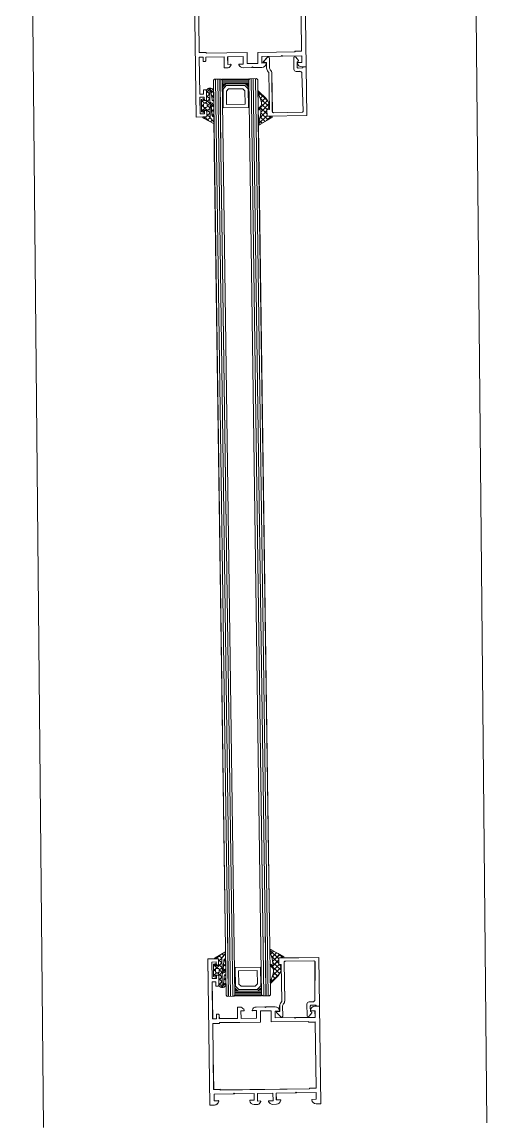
# Model space of a CAD drawing. Header units: millimetres. Extents: x 26282 to 30760, y 1404 to 4574.
# Drawn here: x 28163.6 to 28184.57, y 2814.92 to 2864.61 of the extents above; entities that cross this region are included whole.
import ezdxf

# ---------------------------------------------------------------- set-up
doc = ezdxf.new("R2010")
doc.units = ezdxf.units.MM
doc.header["$LTSCALE"] = 0.25
for name, color, linetype, lineweight in [('AB-DUV', 4, 'Continuous', 50), ('B_BOSLUK', 4, 'Continuous', 0), ('DOĞRAMA', 30, 'Continuous', 20)]:
    doc.layers.add(name, color=color, linetype=linetype, lineweight=lineweight)

# ---------------------------------------------------------------- blocks, each defined once
blk = doc.blocks.new('CHD03_1914', base_point=(-50, -44.000001))
at = {"color": 40, "linetype": 'Continuous'}
blk.add_lwpolyline([(-50, -44), (-50, -11), (-50, 22), (-45.2, 22), (-45.2, 19.6, -0.414214), (-45.7, 19.1), (-46.2, 19.1), (-46.2, 20.6), (-48.2, 20.6), (-48.2, 13.1), (-46.2, 13.1), (-46.2, 14.6), (-45.7, 14.6, -0.414214), (-45.2, 14.1), (-45.2, 10.2, -0.414214), (-45.7, 9.7), (-46.5, 9.7), (-46.5, 11.7), (-48.2, 11.7), (-48.2, -5), (-46.5, -5), (-46.5, -3), (-45.7, -3, -0.414214), (-45.2, -3.5), (-45.2, -5), (-37, -5), (-37, 0), (-35.297056, 0, -0.209119), (-33.911436, -1.333339, -0.517625), (-34.099998, -1.6), (-35.4, -1.6), (-35.4, -5), (-28.4, -5), (-28.4, -1.6), (-30.2, -1.6, -0.517638), (-30.388562, -1.333333, -0.317837), (-28.502944, 0), (-24.545899, 0), (-24.245899, -0.3), (-23.945899, 0), (-19.988855, 0, -0.381966), (-18.001239, -1.777778, -0.447214), (-18.2, -1.999999), (-20, -2), (-20, -5), (-11.3, -5), (-11, -5.3), (-10.7, -5), (-2, -5), (-2, -2), (-3.8, -2, -0.447214), (-3.998762, -1.777778, -0.381966), (-2.011146, 0), (0, 0), (0, -44), (-2.011146, -44, -0.381966), (-3.998762, -42.222222, -0.44721), (-3.800002, -42), (-2, -42), (-2, -39), (-10.7, -39), (-11, -38.7), (-11.3, -39), (-20, -39), (-20, -42), (-18.2, -42, -0.447214), (-18.001238, -42.222222, -0.381966), (-19.988855, -44.000001), (-21.602944, -44, -0.317837), (-23.488562, -42.666667, -0.517633), (-23.300003, -42.4), (-21.5, -42.4), (-21.5, -39), (-28.5, -39), (-28.5, -42.4), (-27.2, -42.4, -0.517638), (-27.011438, -42.666667, -0.209118), (-28.397054, -44), (-30.011146, -44, -0.381966), (-31.998762, -42.222222, -0.44721), (-31.800002, -42), (-30, -42), (-30, -39), (-38.7, -39), (-39, -38.7), (-39.3, -39), (-48, -39), (-48, -42), (-46.2, -42, -0.447214), (-46.001238, -42.222222, -0.381966), (-47.988855, -44.000001), (-50, -44)], format="xyb", close=True, dxfattribs=at)
blk.add_lwpolyline([(-48.2, -22), (-48.2, -36.9), (-45.2, -36.9), (-45.2, -37.2), (-5, -37.2), (-5, -36.9), (-2, -36.9), (-2, -7.1), (-5, -7.1), (-5, -6.8), (-21.8, -6.8), (-21.8, -1.8), (-26.6, -1.8), (-26.6, -6.8), (-45.2, -6.8), (-45.2, -7.1), (-48.2, -7.1), (-48.2, -22)], close=True, dxfattribs=at)
blk = doc.blocks.new('CHD10-3109', base_point=(3425.844121, -8973.198899))
at = {"color": 40, "linetype": 'Continuous'}
blk.add_lwpolyline([(3445.244066, -8946.498899), (3445.244066, -8968.498899), (3443.744066, -8968.498899), (3443.744066, -8967.998899), (3441.644066, -8967.998899, 0.414214), (3441.144066, -8968.498899), (3441.144066, -8970.798899), (3441.745351, -8971.152041, -0.449767), (3441.803176, -8971.445675), (3440.54184, -8972.901844, -0.717959), (3439.644066, -8972.598899), (3439.644066, -8967.498899, -0.414214), (3440.644066, -8966.498899), (3442.261368, -8966.498899, 0.409111), (3443.261216, -8965.516352), (3443.558105, -8948.507625, 0.419335), (3443.058181, -8947.998899), (3430.144066, -8947.998899, 0.414214), (3429.644066, -8948.498899), (3429.644066, -8965.784686, -0.198912), (3428.970411, -8967.411031), (3428.936959, -8967.444484, 0.198988), (3428.644066, -8968.151881), (3428.644066, -8972.698899, -0.679784), (3427.779408, -8973.040988), (3425.898258, -8971.035735, -0.657054), (3426.044321, -8970.698899), (3427.144066, -8970.698899, 0.414214), (3427.344066, -8970.498899), (3427.344066, -8968.15159, -0.198912), (3428.01772, -8966.525245), (3428.051172, -8966.491793, 0.198988), (3428.344066, -8965.784395), (3428.344066, -8949.398899), (3427.244066, -8949.398899), (3427.244066, -8946.498899), (3445.244066, -8946.498899)], format="xyb", close=True, dxfattribs=at)
blk = doc.blocks.new('CHD40D05', base_point=(114.501887, 226.793406))
at = {"color": 1, "linetype": 'Continuous'}
for p, q in [((110.576538, 230.373317), (114.501887, 226.447968)), ((110.947225, 228.701598), (112.225122, 229.979495)), ((111.42147, 227.054523), (113.569713, 229.202766)), ((111.222926, 227.605608), (114.501887, 224.326648)), ((111.337512, 222.727924), (114.501887, 225.892299)), ((111.719917, 225.231649), (114.914305, 228.426037)), ((111.746215, 224.960999), (115.421988, 221.285227)), ((114.276969, 228.794206), (116.277769, 226.793406)), ((115.402994, 226.793406), (116.258896, 227.649308)), ((110.543601, 215.570052), (114.802922, 219.829373)), ((110.658103, 223.927791), (114.785186, 219.800708)), ((111.576436, 218.724207), (115.458685, 222.606456)), ((112.033797, 220.430776), (113.93097, 218.533604)), ((112.11513, 221.384222), (114.579619, 223.84871)), ((110.621646, 215.478967), (110.728665, 215.371947)), ((111.039725, 217.182208), (111.817093, 216.40484)), ((111.587437, 218.755816), (112.874031, 217.469222))]:
    blk.add_line(p, q, dxfattribs=at)
blk.add_lwpolyline([(115.039598, 223.337622, -0.273526), (115.44157, 221.341406), (115.058529, 220.2425), (114.117325, 218.721271), (111.149397, 215.732442), (110.71983, 215.364377), (110.535797, 215.57916), (110.551173, 215.778569), (111.889994, 219.625078), (112.098461, 220.793074, 0.181169), (111.844562, 222.173477), (111.6876, 222.435079), (111.076538, 222.946226), (110.776538, 223.346226), (110.576538, 223.846226), (110.776538, 224.046226), (111.076538, 223.846226), (111.376538, 223.546226), (111.7876, 223.335079), (111.9876, 223.435079), (111.7876, 224.535079), (111.5876, 226.593406), (111.076538, 228.011929), (110.776538, 229.611929), (110.576538, 230.111929), (110.576538, 230.411929), (110.776538, 230.611929), (111.076538, 230.611929), (111.476538, 230.411929), (116.701887, 227.393406), (116.701887, 226.793406), (114.501887, 226.793406), (114.501887, 223.935079), (115.039598, 223.337622)], format="xyb", close=True, dxfattribs=at)
blk = doc.blocks.new('*U52')
at = {"color": 4, "linetype": 'Continuous'}
for p, q in [((1062.494385, 75), (1062.494385, 74.99)), ((1062.894385, 75), (1062.894385, 74.6)), ((1063.294385, 75), (1063.294385, 74.2)), ((1063.694385, 75), (1063.694385, 73.8)), ((1064.094385, 75), (1064.094385, 63)), ((1064.494385, 75), (1064.494385, 63)), ((1064.894385, 75), (1064.894385, 63)), ((1065.294385, 75), (1065.294385, 63)), ((1065.694385, 75), (1065.694385, 63)), ((1066.094385, 75), (1066.094385, 63)), ((1062.494385, 63.01), (1062.494385, 63)), ((1062.894385, 63.4), (1062.894385, 63)), ((1063.294385, 63.8), (1063.294385, 63)), ((1063.694385, 64.2), (1063.694385, 63))]:
    blk.add_line(p, q, dxfattribs=at)
blk = doc.blocks.new('CHD40D02')
at = {"color": 1, "linetype": 'Continuous'}
for p, q in [((-1.122662, 0.665503), (-0.457159, 0)), ((-1.012226, 0), (0.801576, 1.813802)), ((0, -1.109094), (1.4, 0.290906)), ((0.205857, 1.458304), (1.4, 0.264161)), ((1.534377, 2.251105), (2.247288, 1.538194)), ((-2.117144, -5.347558), (1.4, -1.830414)), ((-2.117144, -3.226238), (-1.117144, -2.226238)), ((-2.117144, -2.582656), (-0.421916, -4.277884)), ((0, -0.457159), (1.4, -1.857159)), ((0, -2.578479), (1.4, -3.978479)), ((0.262508, -5.089227), (1.4, -3.951735)), ((2.000247, -3.351488), (2.91136, -2.440375)), ((2.050967, -2.508126), (2.906913, -3.364072)), ((2.135987, -1.094428), (2.921622, -0.308793)), ((2.222769, -0.558608), (2.917076, -1.252915)), ((-2.117144, -4.703976), (-1.237492, -5.583628)), ((-2.117144, -7.468879), (-0.899257, -6.250992)), ((-2.117144, -6.825296), (-1.117144, -7.825296)), ((-0.543237, -6.277883), (1.4, -8.22112)), ((0, -7.473055), (2.106571, -5.366485)), ((0, -9.594375), (1.4, -8.194375)), ((0, -8.942441), (1.4, -10.34244)), ((0.262508, -4.962308), (1.066416, -5.766216)), ((1.066416, -5.766216), (1.7501, -6.4499)), ((1.930627, -4.509107), (2.59883, -5.177309)), ((2.065011, -9.650685), (2.925923, -8.789773)), ((2.106571, -5.366485), (2.901098, -4.571957)), ((2.137826, -8.958946), (2.903131, -9.724251)), ((2.53001, -7.22981), (2.953639, -7.653438)), ((2.59883, -5.177309), (2.73038, -5.30886)), ((0.000001, -11.063761), (1.86654, -12.930301)), ((0.005596, -11.710099), (1.4, -10.315696)), ((0.929001, -12.908016), (2.87289, -10.964126)), ((1.935795, -10.878236), (2.844412, -11.786853))]:
    blk.add_line(p, q, dxfattribs=at)
at = {"color": 7, "linetype": 'Continuous'}
blk.add_line((2.921685, -0.29561), (2.817805, -0.199647), dxfattribs=at)
at = {"color": 1, "linetype": 'Continuous'}
for points in [[(2.921685, -0.29561), (2.9, -4.8), (2.8, -5.1), (2.7, -5.4), (2.6, -5.7), (2.4, -6), (2.3, -6.2), (2, -6.3), (1.8, -6.4), (1.6, -6.6), (1.5, -6.7), (1.4, -6.9), (1.4, -11.5), (1.4, -11.7), (1.6, -11.8), (1.65982, -11.8), (1.85982, -11.6), (2.25982, -7.8), (2.35982, -7.4), (2.55982, -7.2), (2.85982, -7.2), (2.95982, -7.4), (2.85982, -11.5, -1.047986), (0.000001, -11.499982), (0, -7.412301), (-1.117144, -7.412301), (-1.117144, -8.412301), (-2.117144, -7.977518), (-2.117144, -2.406848), (-1.117144, -2.015544), (-1.117144, -3.015544), (0, -3.015544), (0, 0), (-1.5, 0), (-1.6, 0.1), (-1.6, 0.3), (-1.4, 0.5), (2.700478, 2.946982), (2.800478, 2.946982), (2.900478, 2.746982), (2.900478, 2.446982), (2.700478, 2.146982), (1.4, 0.4), (1.4, -5.2), (1.5, -5.3), (1.7, -5.2), (1.907825, -4.888262), (2.146067, -0.926812), (2.230152, -0.523166), (2.318197, -0.219443), (2.614003, -0.107644), (2.817805, -0.199647), (2.921685, -0.29561)], [(0.116062, -6.131436, 0.198912), (0.262508, -5.777883), (0.262508, -4.777884, 0.414213), (-0.237492, -4.277884), (-0.737492, -4.277884, 0.414213), (-1.237492, -4.777883), (-1.237492, -5.777884, 0.414213), (-0.737492, -6.277883), (-0.237491, -6.277883, 0.198912), (0.116062, -6.131436)]]:
    blk.add_lwpolyline(points, format="xyb", close=True, dxfattribs=at)
blk = doc.blocks.new('CHD03_1918', base_point=(38, -44))
at = {"color": 40, "linetype": 'Continuous'}
blk.add_lwpolyline([(38, -44), (38, -22), (38, 0), (38, 44), (42.8, 44), (42.8, 41.6, -0.414214), (42.3, 41.1), (41.8, 41.1), (41.8, 42.6), (39.8, 42.6), (39.8, 35.1), (41.8, 35.1), (41.8, 36.6), (42.3, 36.6, -0.414214), (42.8, 36.1), (42.8, 32.2, -0.414214), (42.3, 31.7), (41.5, 31.7), (41.5, 33.7), (39.8, 33.7), (39.8, 17), (41.5, 17), (41.5, 19), (42.3, 19, -0.414214), (42.8, 18.5), (42.8, 17), (51, 17), (51, 22), (52.702944, 22, -0.209119), (54.088563, 20.666666, -0.517633), (53.900003, 20.399999), (52.6, 20.4), (52.6, 17), (59.6, 17), (59.6, 20.4), (57.8, 20.4, -0.517638), (57.611438, 20.666667, -0.317837), (59.497057, 22.000001), (63.454101, 22), (63.754101, 21.7), (64.054101, 22), (68.011146, 22, -0.381966), (69.998762, 20.222222, -0.44721), (69.800002, 20), (68, 20), (68, 17), (76.7, 17), (77, 16.7), (77.3, 17), (86, 17), (86, 20), (84.2, 20, -0.447214), (84.001238, 20.222222, -0.381966), (85.988855, 22.000001), (88, 22), (88, 0), (88, -22), (85.988855, -22, -0.381966), (84.001239, -20.222222, -0.44721), (84.199998, -20.000001), (86, -20), (86, -17), (77.3, -17), (77, -16.7), (76.7, -17), (68, -17), (68, -20), (69.8, -20, -0.447214), (69.998762, -20.222222, -0.381966), (68.011146, -22), (64.054101, -22), (63.754101, -21.7), (63.454101, -22), (59.497057, -22, -0.317837), (57.611439, -20.666667, -0.517633), (57.799997, -20.400001), (59.6, -20.4), (59.6, -17), (52.6, -17), (52.6, -20.4), (53.9, -20.4, -0.517638), (54.088562, -20.666667, -0.209118), (52.702947, -21.999999), (51, -22), (51, -17), (42.8, -17), (42.8, -18.5, -0.414214), (42.3, -19), (41.5, -19), (41.5, -17), (39.8, -17), (39.8, -33.7), (41.5, -33.7), (41.5, -31.7), (42.3, -31.7, -0.414214), (42.8, -32.2), (42.8, -36.1, -0.414214), (42.3, -36.6), (41.8, -36.6), (41.8, -35.1), (39.8, -35.1), (39.8, -42.6), (41.8, -42.6), (41.8, -41.1), (42.3, -41.1, -0.414214), (42.8, -41.6), (42.8, -44), (38, -44)], format="xyb", close=True, dxfattribs=at)
blk.add_lwpolyline([(39.8, -7.45), (39.8, -14.9), (43, -14.9), (43, -15.2), (61.4, -15.2), (61.4, -20.2), (66.2, -20.2), (66.2, -15.2), (83, -15.2), (83, -14.9), (86, -14.9), (86, 0), (86, 14.9), (83, 14.9), (83, 15.2), (66.2, 15.2), (66.2, 20.2), (61.4, 20.2), (61.4, 15.2), (43, 15.2), (43, 14.9), (39.8, 14.9), (39.8, 0), (39.8, -7.45)], close=True, dxfattribs=at)
blk = doc.blocks.new('*U53')
at = {"color": 4, "linetype": 'Continuous'}
for p, q in [((652.244385, 75), (652.244385, 63)), ((652.644385, 75), (652.644385, 63)), ((653.044385, 75), (653.044385, 63)), ((653.444385, 75), (653.444385, 63)), ((653.844385, 75), (653.844385, 63)), ((654.244385, 75), (654.244385, 63)), ((654.644385, 75), (654.644385, 73.65)), ((655.044385, 75), (655.044385, 74.05)), ((655.444385, 75), (655.444385, 74.45)), ((655.844385, 75), (655.844385, 74.85)), ((654.644385, 64.35), (654.644385, 63)), ((655.044385, 63.95), (655.044385, 63)), ((655.444385, 63.55), (655.444385, 63)), ((655.844385, 63.15), (655.844385, 63))]:
    blk.add_line(p, q, dxfattribs=at)
blk = doc.blocks.new('A$C24106D73')
at = {"layer": 'DOĞRAMA', "color": 4, "linetype": 'Continuous'}
for p, q in [((530.83, 79.93), (530.33, 79.43)), ((530.83, 79.93), (562.33, 79.93)), ((912.33, 79.93), (562.33, 79.93)), ((943.83, 79.93), (912.33, 79.93)), ((943.83, 79.93), (944.33, 79.43)), ((530.33, 79.43), (530.33, 76.43)), ((530.33, 78.93), (562.33, 78.93)), ((530.33, 77.93), (562.33, 77.93)), ((530.33, 76.93), (562.33, 76.93)), ((530.33, 76.43), (530.83, 75.93)), ((530.83, 75.93), (562.33, 75.93)), ((534.83, 75.63), (533.33, 74.13)), ((543.33, 75.63), (534.83, 75.63)), ((543.33, 64.23), (543.33, 75.63)), ((912.33, 78.93), (562.33, 78.93)), ((912.33, 77.93), (562.33, 77.93)), ((912.33, 76.93), (562.33, 76.93)), ((912.33, 75.93), (562.33, 75.93)), ((944.33, 78.93), (912.33, 78.93)), ((944.33, 77.93), (912.33, 77.93)), ((944.33, 76.93), (912.33, 76.93)), ((943.83, 75.93), (912.33, 75.93)), ((931.33, 64.23), (931.33, 75.63)), ((931.33, 75.63), (939.83, 75.63)), ((939.83, 75.63), (941.33, 74.13)), ((944.33, 76.43), (943.83, 75.93)), ((944.33, 79.43), (944.33, 76.43)), ((533.33, 74.13), (533.33, 65.73)), ((535.83, 74.13), (534.83, 73.13)), ((534.83, 73.13), (534.83, 66.73)), ((541.83, 74.13), (535.83, 74.13)), ((541.83, 65.73), (541.83, 74.13)), ((932.83, 65.73), (932.83, 74.13)), ((932.83, 74.13), (938.83, 74.13)), ((938.83, 74.13), (939.83, 73.13)), ((939.83, 73.13), (939.83, 66.73)), ((941.33, 74.13), (941.33, 65.73)), ((533.33, 65.73), (534.83, 64.23)), ((534.83, 66.73), (535.83, 65.73)), ((535.83, 65.73), (541.83, 65.73)), ((938.83, 65.73), (932.83, 65.73)), ((939.83, 66.73), (938.83, 65.73)), ((941.33, 65.73), (939.83, 64.23)), ((530.83, 63.93), (530.33, 63.43)), ((530.33, 63.43), (530.33, 60.43)), ((530.33, 62.93), (562.33, 62.93)), ((530.33, 61.93), (562.33, 61.93)), ((530.33, 60.93), (562.33, 60.93)), ((530.33, 60.43), (530.83, 59.93)), ((530.83, 63.93), (562.33, 63.93)), ((530.83, 59.93), (562.33, 59.93)), ((534.83, 64.23), (543.33, 64.23)), ((912.33, 63.93), (562.33, 63.93)), ((912.33, 62.93), (562.33, 62.93)), ((912.33, 61.93), (562.33, 61.93)), ((912.33, 60.93), (562.33, 60.93)), ((912.33, 59.93), (562.33, 59.93)), ((943.83, 63.93), (912.33, 63.93)), ((944.33, 62.93), (912.33, 62.93)), ((944.33, 61.93), (912.33, 61.93)), ((944.33, 60.93), (912.33, 60.93)), ((943.83, 59.93), (912.33, 59.93)), ((939.83, 64.23), (931.33, 64.23)), ((943.83, 63.93), (944.33, 63.43)), ((944.33, 60.43), (943.83, 59.93)), ((944.33, 63.43), (944.33, 60.43))]:
    blk.add_line(p, q, dxfattribs=at)
for points in [[(530.33, 75.93), (534.08, 75.93), (532.58, 74.43), (532.58, 65.43), (534.08, 63.93), (530.33, 63.93), (530.33, 75.93)], [(944.33, 75.93), (940.58, 75.93), (942.08, 74.43), (942.08, 65.43), (940.58, 63.93), (944.33, 63.93), (944.33, 75.93)]]:
    blk.add_lwpolyline(points, close=True, dxfattribs=at)
at = {"layer": 'DOĞRAMA', "color": 7, "rotation": 270}
for name, p, xscale in [('CHD03_1918', (459.33, 51.93), -1), ('CHD10-3109', (520.63, 82.53), -1), ('CHD40D05', (547.33, 83.93), -1.019017999999997), ('CHD40D02', (547.33, 56.73), -1.103266999999997)]:
    blk.add_blockref(name, p, dxfattribs=dict(at, xscale=xscale))
at = {"layer": 'DOĞRAMA', "color": 7, "yscale": -1, "rotation": 270}
for name, p, xscale in [('CHD03_1914', (993.33, 51.93), -1), ('CHD10-3109', (954.03, 82.53), -1), ('CHD40D05', (927.33, 83.93), -1.019017999999997), ('CHD40D02', (927.33, 56.73), -1.103266999999997)]:
    blk.add_blockref(name, p, dxfattribs=dict(at, xscale=xscale))
at = {"layer": 'DOĞRAMA', "color": 4}
for name in ['*U53', '*U52']:
    blk.add_blockref(name, (-121.91, 0.93), dxfattribs=at)
blk = doc.blocks.new('A$C187D15ED')
at = {"layer": 'B_BOSLUK', "lineweight": 0}
for points in [[(8593.173, 2709.68), (8594.147, 2609.684)], [(8614.146, 2609.903), (8613.172, 2709.874)]]:
    blk.add_lwpolyline(points, dxfattribs=at)
at = {"layer": 'DOĞRAMA', "color": 155, "xscale": 0.0999999999999993, "yscale": 0.0999999999999993, "zscale": 0.0999999999999993, "rotation": 270.7970392650153}
blk.add_blockref('A$C24106D73', (8595.073, 2709.944), dxfattribs=at)
blk.add_blockref('A$C24106D73', (8595.073, 2709.944), dxfattribs=at)

msp = doc.modelspace()

# ---------------------------------------------------------------- block references
at = {"layer": 'AB-DUV', "ltscale": 100}
msp.add_blockref('A$C187D15ED', (19570.424, 205.028, 5.126), dxfattribs=at)

# ---------------------------------------------------------------- next in the draw order: linework, layer by layer
at = {"layer": 'DOĞRAMA', "color": 4, "linetype": 'Continuous'}
for p, q in [((28173.826, 2862.049, 5.126), (28172.626, 2862.032, 5.126)), ((28173.876, 2862.05, 5.126), (28173.827, 2861.999, 5.126)), ((28174.176, 2862.054, 5.126), (28173.876, 2862.05, 5.126)), ((28173.926, 2862.05, 5.126), (28173.971, 2858.851, 5.126)), ((28174.026, 2862.052, 5.126), (28174.071, 2858.852, 5.126)), ((28174.126, 2862.053, 5.126), (28174.171, 2858.853, 5.126)), ((28174.227, 2862.004, 5.126), (28174.176, 2862.054, 5.126)), ((28172.276, 2862.027, 5.126), (28172.227, 2861.977, 5.126)), ((28172.227, 2861.977, 5.126), (28172.271, 2858.827, 5.126)), ((28172.576, 2862.031, 5.126), (28172.276, 2862.027, 5.126)), ((28172.326, 2862.028, 5.126), (28172.371, 2858.828, 5.126)), ((28172.426, 2862.029, 5.126), (28172.471, 2858.83, 5.126)), ((28172.526, 2862.031, 5.126), (28172.571, 2858.831, 5.126)), ((28172.627, 2861.982, 5.126), (28172.576, 2862.031, 5.126)), ((28173.827, 2862.009, 5.126), (28172.627, 2861.992, 5.126)), ((28172.627, 2861.982, 5.126), (28172.671, 2858.832, 5.126)), ((28173.827, 2861.969, 5.126), (28172.627, 2861.952, 5.126)), ((28173.828, 2861.929, 5.126), (28172.628, 2861.912, 5.126)), ((28173.828, 2861.889, 5.126), (28172.628, 2861.872, 5.126)), ((28173.829, 2861.849, 5.126), (28172.629, 2861.832, 5.126)), ((28172.765, 2861.794, 5.126), (28172.63, 2861.792, 5.126)), ((28172.725, 2861.754, 5.126), (28172.63, 2861.752, 5.126)), ((28172.686, 2861.713, 5.126), (28172.631, 2861.712, 5.126)), ((28172.646, 2861.672, 5.126), (28172.631, 2861.672, 5.126)), ((28172.81, 2861.735, 5.126), (28172.662, 2861.583, 5.126)), ((28172.662, 2861.583, 5.126), (28172.674, 2860.733, 5.126)), ((28173.65, 2861.746, 5.126), (28172.81, 2861.735, 5.126)), ((28172.912, 2861.586, 5.126), (28172.814, 2861.485, 5.126)), ((28173.552, 2861.595, 5.126), (28172.912, 2861.586, 5.126)), ((28173.654, 2861.496, 5.126), (28173.552, 2861.595, 5.126)), ((28173.802, 2861.599, 5.126), (28173.65, 2861.746, 5.126)), ((28173.829, 2861.809, 5.126), (28173.694, 2861.807, 5.126)), ((28173.83, 2861.769, 5.126), (28173.735, 2861.768, 5.126)), ((28173.831, 2861.729, 5.126), (28173.776, 2861.728, 5.126)), ((28173.814, 2860.749, 5.126), (28173.802, 2861.599, 5.126)), ((28173.831, 2861.689, 5.126), (28173.816, 2861.689, 5.126)), ((28173.827, 2861.999, 5.126), (28173.871, 2858.849, 5.126)), ((28174.227, 2862.004, 5.126), (28174.271, 2858.855, 5.126)), ((28172.814, 2861.485, 5.126), (28172.822, 2860.885, 5.126)), ((28173.662, 2860.896, 5.126), (28173.654, 2861.496, 5.126)), ((28172.674, 2860.733, 5.126), (28173.814, 2860.749, 5.126)), ((28172.822, 2860.885, 5.126), (28173.662, 2860.896, 5.126)), ((28172.758, 2823.83, 5.126), (28172.271, 2858.827, 5.126)), ((28172.858, 2823.832, 5.126), (28172.371, 2858.828, 5.126)), ((28172.958, 2823.833, 5.126), (28172.471, 2858.83, 5.126)), ((28173.058, 2823.834, 5.126), (28172.571, 2858.831, 5.126)), ((28173.158, 2823.836, 5.126), (28172.671, 2858.832, 5.126)), ((28174.357, 2823.853, 5.126), (28173.871, 2858.849, 5.126)), ((28174.457, 2823.854, 5.126), (28173.971, 2858.851, 5.126)), ((28174.557, 2823.855, 5.126), (28174.071, 2858.852, 5.126)), ((28174.657, 2823.857, 5.126), (28174.171, 2858.853, 5.126)), ((28174.757, 2823.858, 5.126), (28174.271, 2858.855, 5.126)), ((28172.801, 2820.681, 5.126), (28172.758, 2823.83, 5.126)), ((28172.902, 2820.632, 5.126), (28172.858, 2823.832, 5.126)), ((28173.002, 2820.633, 5.126), (28172.958, 2823.833, 5.126)), ((28173.102, 2820.635, 5.126), (28173.058, 2823.834, 5.126)), ((28173.201, 2820.686, 5.126), (28173.158, 2823.836, 5.126)), ((28174.401, 2820.703, 5.126), (28174.357, 2823.853, 5.126)), ((28174.502, 2820.654, 5.126), (28174.457, 2823.854, 5.126)), ((28174.602, 2820.656, 5.126), (28174.557, 2823.855, 5.126)), ((28174.702, 2820.657, 5.126), (28174.657, 2823.857, 5.126)), ((28174.801, 2820.708, 5.126), (28174.757, 2823.858, 5.126)), ((28173.214, 2821.936, 5.126), (28174.354, 2821.952, 5.126)), ((28173.226, 2821.087, 5.126), (28173.214, 2821.936, 5.126)), ((28173.366, 2821.789, 5.126), (28174.206, 2821.8, 5.126)), ((28174.206, 2821.8, 5.126), (28174.214, 2821.2, 5.126)), ((28174.354, 2821.952, 5.126), (28174.366, 2821.102, 5.126)), ((28173.374, 2821.189, 5.126), (28173.366, 2821.789, 5.126)), ((28173.198, 2821.011, 5.126), (28173.197, 2821.011, 5.126)), ((28173.237, 2820.972, 5.126), (28173.197, 2820.971, 5.126)), ((28173.278, 2820.932, 5.126), (28173.198, 2820.931, 5.126)), ((28173.319, 2820.893, 5.126), (28173.199, 2820.891, 5.126)), ((28174.399, 2820.868, 5.126), (28173.199, 2820.851, 5.126)), ((28174.4, 2820.828, 5.126), (28173.2, 2820.811, 5.126)), ((28173.378, 2820.939, 5.126), (28173.226, 2821.087, 5.126)), ((28173.476, 2821.09, 5.126), (28173.374, 2821.189, 5.126)), ((28174.218, 2820.95, 5.126), (28173.378, 2820.939, 5.126)), ((28174.116, 2821.099, 5.126), (28173.476, 2821.09, 5.126)), ((28174.214, 2821.2, 5.126), (28174.116, 2821.099, 5.126)), ((28174.366, 2821.102, 5.126), (28174.218, 2820.95, 5.126)), ((28174.398, 2820.908, 5.126), (28174.278, 2820.906, 5.126)), ((28174.398, 2820.948, 5.126), (28174.318, 2820.947, 5.126)), ((28174.397, 2820.988, 5.126), (28174.357, 2820.987, 5.126)), ((28174.397, 2821.028, 5.126), (28174.396, 2821.028, 5.126)), ((28172.852, 2820.631, 5.126), (28172.801, 2820.681, 5.126)), ((28173.152, 2820.635, 5.126), (28172.852, 2820.631, 5.126)), ((28173.201, 2820.686, 5.126), (28173.152, 2820.635, 5.126)), ((28174.4, 2820.788, 5.126), (28173.2, 2820.771, 5.126)), ((28174.401, 2820.748, 5.126), (28173.201, 2820.731, 5.126)), ((28174.401, 2820.708, 5.126), (28173.201, 2820.691, 5.126)), ((28174.402, 2820.668, 5.126), (28173.202, 2820.651, 5.126)), ((28174.452, 2820.654, 5.126), (28174.401, 2820.703, 5.126)), ((28174.752, 2820.658, 5.126), (28174.452, 2820.654, 5.126)), ((28174.801, 2820.708, 5.126), (28174.752, 2820.658, 5.126))]:
    msp.add_line(p, q, dxfattribs=at)
at = {"layer": 'DOĞRAMA', "color": 1, "linetype": 'Continuous'}
for p, q in [((28171.915, 2861.429, 5.126), (28172.118, 2861.618, 5.126)), ((28172.014, 2861.614, 5.126), (28172.232, 2861.423, 5.126)), ((28171.795, 2861.162, 5.126), (28171.685, 2861.117, 5.126)), ((28171.685, 2861.117, 5.126), (28171.693, 2860.56, 5.126)), ((28171.686, 2861.066, 5.126), (28171.822, 2860.946, 5.126)), ((28171.687, 2861.002, 5.126), (28171.796, 2861.103, 5.126)), ((28171.796, 2861.062, 5.126), (28171.795, 2861.162, 5.126)), ((28171.92, 2861.063, 5.126), (28171.796, 2861.062, 5.126)), ((28171.861, 2860.949, 5.126), (28172.073, 2861.147, 5.126)), ((28171.914, 2861.493, 5.126), (28172.07, 2861.356, 5.126)), ((28171.914, 2861.472, 5.126), (28171.92, 2861.063, 5.126)), ((28171.917, 2861.216, 5.126), (28172.07, 2861.359, 5.126)), ((28171.917, 2861.282, 5.126), (28172.073, 2861.144, 5.126)), ((28171.92, 2861.07, 5.126), (28172.155, 2860.862, 5.126)), ((28172.068, 2861.494, 5.126), (28172.09, 2861.505, 5.126)), ((28172.068, 2861.474, 5.126), (28172.068, 2861.494, 5.126)), ((28172.075, 2861.014, 5.126), (28172.068, 2861.474, 5.126)), ((28172.09, 2861.505, 5.126), (28172.097, 2861.505, 5.126)), ((28172.097, 2861.505, 5.126), (28172.119, 2861.485, 5.126)), ((28172.119, 2861.485, 5.126), (28172.168, 2861.106, 5.126)), ((28172.128, 2861.413, 5.126), (28172.227, 2861.505, 5.126)), ((28172.144, 2861.29, 5.126), (28172.24, 2861.206, 5.126)), ((28172.153, 2861.221, 5.126), (28172.237, 2861.299, 5.126)), ((28172.168, 2861.106, 5.126), (28172.18, 2861.066, 5.126)), ((28172.18, 2861.066, 5.126), (28172.202, 2861.046, 5.126)), ((28172.199, 2861.049, 5.126), (28172.245, 2861.092, 5.126)), ((28172.246, 2861.067, 5.126), (28172.229, 2861.477, 5.126)), ((28172.235, 2861.047, 5.126), (28172.246, 2861.067, 5.126)), ((28174.248, 2861.498, 5.126), (28174.23, 2861.476, 5.126)), ((28174.23, 2861.476, 5.126), (28174.232, 2861.456, 5.126)), ((28174.231, 2861.477, 5.126), (28174.671, 2861.057, 5.126)), ((28174.232, 2861.456, 5.126), (28174.374, 2861.073, 5.126)), ((28174.239, 2861.486, 5.126), (28174.249, 2861.497, 5.126)), ((28174.293, 2861.461, 5.126), (28174.248, 2861.498, 5.126)), ((28174.254, 2860.641, 5.126), (28174.669, 2861.06, 5.126)), ((28174.284, 2861.316, 5.126), (28174.362, 2861.395, 5.126)), ((28174.599, 2861.167, 5.126), (28174.293, 2861.461, 5.126)), ((28174.34, 2861.163, 5.126), (28174.741, 2860.78, 5.126)), ((28174.341, 2861.16, 5.126), (28174.471, 2861.29, 5.126)), ((28174.374, 2861.073, 5.126), (28174.396, 2860.957, 5.126)), ((28174.389, 2860.993, 5.126), (28174.58, 2861.185, 5.126)), ((28174.697, 2861.016, 5.126), (28174.599, 2861.167, 5.126)), ((28171.689, 2860.854, 5.126), (28172.082, 2860.508, 5.126)), ((28171.69, 2860.789, 5.126), (28171.786, 2860.879, 5.126)), ((28171.692, 2860.642, 5.126), (28171.804, 2860.543, 5.126)), ((28171.693, 2860.577, 5.126), (28171.877, 2860.749, 5.126)), ((28171.693, 2860.56, 5.126), (28171.804, 2860.522, 5.126)), ((28171.787, 2860.798, 5.126), (28171.785, 2860.898, 5.126)), ((28171.802, 2860.622, 5.126), (28171.926, 2860.624, 5.126)), ((28171.804, 2860.522, 5.126), (28171.802, 2860.622, 5.126)), ((28171.84, 2860.949, 5.126), (28171.895, 2860.95, 5.126)), ((28171.898, 2860.75, 5.126), (28171.843, 2860.749, 5.126)), ((28171.926, 2860.58, 5.126), (28172.079, 2860.722, 5.126)), ((28171.926, 2860.624, 5.126), (28171.93, 2860.322, 5.126)), ((28171.951, 2860.9, 5.126), (28171.952, 2860.8, 5.126)), ((28171.952, 2860.819, 5.126), (28172.04, 2860.901, 5.126)), ((28171.952, 2860.832, 5.126), (28172.079, 2860.72, 5.126)), ((28172.04, 2860.901, 5.126), (28172.114, 2860.97, 5.126)), ((28172.086, 2860.995, 5.126), (28172.075, 2861.014, 5.126)), ((28172.077, 2860.844, 5.126), (28172.088, 2860.855, 5.126)), ((28172.085, 2860.284, 5.126), (28172.077, 2860.844, 5.126)), ((28172.097, 2860.985, 5.126), (28172.086, 2860.995, 5.126)), ((28172.088, 2860.855, 5.126), (28172.11, 2860.845, 5.126)), ((28172.12, 2860.965, 5.126), (28172.097, 2860.985, 5.126)), ((28172.11, 2860.845, 5.126), (28172.134, 2860.814, 5.126)), ((28172.142, 2860.955, 5.126), (28172.12, 2860.965, 5.126)), ((28172.134, 2860.814, 5.126), (28172.165, 2860.418, 5.126)), ((28172.137, 2860.776, 5.126), (28172.209, 2860.844, 5.126)), ((28172.175, 2860.946, 5.126), (28172.142, 2860.955, 5.126)), ((28172.146, 2860.661, 5.126), (28172.248, 2860.571, 5.126)), ((28172.153, 2860.576, 5.126), (28172.246, 2860.663, 5.126)), ((28172.155, 2860.862, 5.126), (28172.244, 2860.784, 5.126)), ((28172.186, 2860.926, 5.126), (28172.175, 2860.946, 5.126)), ((28172.209, 2860.896, 5.126), (28172.186, 2860.926, 5.126)), ((28172.202, 2861.046, 5.126), (28172.235, 2861.047, 5.126)), ((28172.22, 2860.866, 5.126), (28172.209, 2860.896, 5.126)), ((28172.209, 2860.844, 5.126), (28172.224, 2860.857, 5.126)), ((28172.232, 2860.837, 5.126), (28172.22, 2860.866, 5.126)), ((28172.243, 2860.807, 5.126), (28172.232, 2860.837, 5.126)), ((28172.252, 2860.356, 5.126), (28172.243, 2860.807, 5.126)), ((28174.265, 2860.7, 5.126), (28174.246, 2860.649, 5.126)), ((28174.246, 2860.649, 5.126), (28174.266, 2860.63, 5.126)), ((28174.295, 2860.74, 5.126), (28174.265, 2860.7, 5.126)), ((28174.266, 2860.63, 5.126), (28174.297, 2860.65, 5.126)), ((28174.357, 2860.792, 5.126), (28174.295, 2860.74, 5.126)), ((28174.297, 2860.65, 5.126), (28174.327, 2860.68, 5.126)), ((28174.317, 2860.274, 5.126), (28174.646, 2860.607, 5.126)), ((28174.322, 2860.762, 5.126), (28174.648, 2860.45, 5.126)), ((28174.327, 2860.68, 5.126), (28174.368, 2860.702, 5.126)), ((28174.37, 2860.582, 5.126), (28174.352, 2860.376, 5.126)), ((28174.372, 2860.818, 5.126), (28174.357, 2860.792, 5.126)), ((28174.366, 2860.539, 5.126), (28174.736, 2860.912, 5.126)), ((28174.368, 2860.702, 5.126), (28174.389, 2860.692, 5.126)), ((28174.389, 2860.692, 5.126), (28174.37, 2860.582, 5.126)), ((28174.399, 2860.898, 5.126), (28174.653, 2860.655, 5.126)), ((28174.646, 2860.646, 5.126), (28174.7, 2860.706, 5.126)), ((28174.65, 2860.36, 5.126), (28174.646, 2860.646, 5.126)), ((28174.738, 2860.907, 5.126), (28174.697, 2861.016, 5.126)), ((28171.764, 2860.32, 5.126), (28171.754, 2860.31, 5.126)), ((28171.754, 2860.31, 5.126), (28171.754, 2860.29, 5.126)), ((28171.754, 2860.29, 5.126), (28171.776, 2860.27, 5.126)), ((28171.93, 2860.322, 5.126), (28171.764, 2860.32, 5.126)), ((28171.776, 2860.27, 5.126), (28172.232, 2860.032, 5.126)), ((28171.807, 2860.254, 5.126), (28171.879, 2860.322, 5.126)), ((28171.818, 2860.321, 5.126), (28172.021, 2860.142, 5.126)), ((28171.928, 2860.433, 5.126), (28172.085, 2860.295, 5.126)), ((28171.929, 2860.368, 5.126), (28172.082, 2860.51, 5.126)), ((28171.955, 2860.177, 5.126), (28172.085, 2860.298, 5.126)), ((28172.231, 2860.112, 5.126), (28172.085, 2860.284, 5.126)), ((28172.102, 2860.1, 5.126), (28172.18, 2860.172, 5.126)), ((28172.164, 2860.435, 5.126), (28172.252, 2860.358, 5.126)), ((28172.165, 2860.418, 5.126), (28172.175, 2860.378, 5.126)), ((28172.174, 2860.382, 5.126), (28172.25, 2860.452, 5.126)), ((28172.175, 2860.378, 5.126), (28172.185, 2860.348, 5.126)), ((28172.185, 2860.348, 5.126), (28172.218, 2860.337, 5.126)), ((28172.218, 2860.337, 5.126), (28172.24, 2860.347, 5.126)), ((28172.253, 2860.082, 5.126), (28172.231, 2860.112, 5.126)), ((28172.24, 2860.347, 5.126), (28172.252, 2860.356, 5.126)), ((28172.254, 2860.052, 5.126), (28172.253, 2860.082, 5.126)), ((28174.274, 2860.073, 5.126), (28174.254, 2860.023, 5.126)), ((28174.255, 2859.997, 5.126), (28174.649, 2860.395, 5.126)), ((28174.302, 2860.233, 5.126), (28174.274, 2860.073, 5.126)), ((28174.29, 2860.164, 5.126), (28174.422, 2860.038, 5.126)), ((28174.352, 2860.376, 5.126), (28174.302, 2860.233, 5.126)), ((28174.336, 2860.33, 5.126), (28174.558, 2860.118, 5.126)), ((28174.346, 2859.994, 5.126), (28174.875, 2860.303, 5.126)), ((28174.364, 2860.512, 5.126), (28174.694, 2860.198, 5.126)), ((28174.63, 2860.16, 5.126), (28174.831, 2860.363, 5.126)), ((28174.874, 2860.363, 5.126), (28174.65, 2860.36, 5.126)), ((28174.741, 2860.361, 5.126), (28174.83, 2860.277, 5.126)), ((28174.875, 2860.303, 5.126), (28174.874, 2860.363, 5.126)), ((28172.232, 2860.032, 5.126), (28172.243, 2860.032, 5.126)), ((28172.243, 2860.032, 5.126), (28172.254, 2860.052, 5.126)), ((28174.254, 2860.023, 5.126), (28174.255, 2859.993, 5.126)), ((28174.255, 2859.993, 5.126), (28174.275, 2859.973, 5.126)), ((28174.275, 2859.973, 5.126), (28174.306, 2859.973, 5.126)), ((28174.306, 2859.973, 5.126), (28174.346, 2859.994, 5.126)), ((28172.282, 2822.354, 5.126), (28172.303, 2822.374, 5.126)), ((28172.282, 2822.334, 5.126), (28172.282, 2822.354, 5.126)), ((28172.293, 2822.324, 5.126), (28172.282, 2822.334, 5.126)), ((28172.459, 2822.326, 5.126), (28172.293, 2822.324, 5.126)), ((28172.303, 2822.374, 5.126), (28172.752, 2822.625, 5.126)), ((28172.334, 2822.391, 5.126), (28172.408, 2822.325, 5.126)), ((28172.347, 2822.324, 5.126), (28172.544, 2822.509, 5.126)), ((28172.463, 2822.024, 5.126), (28172.459, 2822.326, 5.126)), ((28172.46, 2822.215, 5.126), (28172.613, 2822.357, 5.126)), ((28172.479, 2822.472, 5.126), (28172.613, 2822.355, 5.126)), ((28172.753, 2822.545, 5.126), (28172.612, 2822.368, 5.126)), ((28172.612, 2822.368, 5.126), (28172.62, 2821.808, 5.126)), ((28172.625, 2822.553, 5.126), (28172.704, 2822.483, 5.126)), ((28172.696, 2822.22, 5.126), (28172.781, 2822.3, 5.126)), ((28172.705, 2822.277, 5.126), (28172.715, 2822.308, 5.126)), ((28172.715, 2822.308, 5.126), (28172.747, 2822.319, 5.126)), ((28172.747, 2822.319, 5.126), (28172.77, 2822.31, 5.126)), ((28172.752, 2822.625, 5.126), (28172.763, 2822.625, 5.126)), ((28172.775, 2822.575, 5.126), (28172.753, 2822.545, 5.126)), ((28172.763, 2822.625, 5.126), (28172.775, 2822.605, 5.126)), ((28172.77, 2822.31, 5.126), (28172.781, 2822.301, 5.126)), ((28172.775, 2822.605, 5.126), (28172.775, 2822.575, 5.126)), ((28172.781, 2822.301, 5.126), (28172.785, 2821.851, 5.126)), ((28174.773, 2822.72, 5.126), (28174.793, 2822.74, 5.126)), ((28174.774, 2822.69, 5.126), (28174.773, 2822.72, 5.126)), ((28174.773, 2822.716, 5.126), (28175.179, 2822.329, 5.126)), ((28174.795, 2822.64, 5.126), (28174.774, 2822.69, 5.126)), ((28174.793, 2822.74, 5.126), (28174.824, 2822.741, 5.126)), ((28174.828, 2822.481, 5.126), (28174.795, 2822.64, 5.126)), ((28174.813, 2822.55, 5.126), (28174.942, 2822.679, 5.126)), ((28174.824, 2822.741, 5.126), (28174.865, 2822.721, 5.126)), ((28174.882, 2822.34, 5.126), (28174.828, 2822.481, 5.126)), ((28174.843, 2822.44, 5.126), (28175.182, 2822.117, 5.126)), ((28174.864, 2822.386, 5.126), (28175.08, 2822.603, 5.126)), ((28174.865, 2822.721, 5.126), (28175.402, 2822.427, 5.126)), ((28174.905, 2822.134, 5.126), (28174.882, 2822.34, 5.126)), ((28174.897, 2822.204, 5.126), (28175.218, 2822.528, 5.126)), ((28175.153, 2822.564, 5.126), (28175.359, 2822.366, 5.126)), ((28175.402, 2822.367, 5.126), (28175.178, 2822.364, 5.126)), ((28175.178, 2822.364, 5.126), (28175.182, 2822.078, 5.126)), ((28175.27, 2822.365, 5.126), (28175.356, 2822.452, 5.126)), ((28175.402, 2822.427, 5.126), (28175.402, 2822.367, 5.126)), ((28172.228, 2822.082, 5.126), (28172.338, 2822.123, 5.126)), ((28172.236, 2821.525, 5.126), (28172.228, 2822.082, 5.126)), ((28172.229, 2822, 5.126), (28172.338, 2822.102, 5.126)), ((28172.229, 2822.065, 5.126), (28172.418, 2821.898, 5.126)), ((28172.231, 2821.852, 5.126), (28172.33, 2821.766, 5.126)), ((28172.232, 2821.788, 5.126), (28172.615, 2822.145, 5.126)), ((28172.329, 2821.846, 5.126), (28172.33, 2821.746, 5.126)), ((28172.338, 2822.123, 5.126), (28172.339, 2822.023, 5.126)), ((28172.339, 2822.023, 5.126), (28172.463, 2822.024, 5.126)), ((28172.438, 2821.898, 5.126), (28172.383, 2821.897, 5.126)), ((28172.459, 2822.28, 5.126), (28172.616, 2822.142, 5.126)), ((28172.462, 2822.068, 5.126), (28172.618, 2821.93, 5.126)), ((28172.495, 2821.749, 5.126), (28172.494, 2821.849, 5.126)), ((28172.494, 2821.83, 5.126), (28172.584, 2821.751, 5.126)), ((28172.495, 2821.818, 5.126), (28172.618, 2821.933, 5.126)), ((28172.62, 2821.808, 5.126), (28172.631, 2821.798, 5.126)), ((28172.631, 2821.798, 5.126), (28172.653, 2821.809, 5.126)), ((28172.653, 2821.809, 5.126), (28172.676, 2821.84, 5.126)), ((28172.676, 2821.84, 5.126), (28172.697, 2822.237, 5.126)), ((28172.678, 2821.878, 5.126), (28172.752, 2821.812, 5.126)), ((28172.684, 2821.994, 5.126), (28172.783, 2822.086, 5.126)), ((28172.688, 2822.078, 5.126), (28172.784, 2821.994, 5.126)), ((28172.697, 2822.237, 5.126), (28172.705, 2822.277, 5.126)), ((28172.698, 2821.793, 5.126), (28172.785, 2821.873, 5.126)), ((28172.704, 2822.274, 5.126), (28172.782, 2822.205, 5.126)), ((28172.752, 2821.812, 5.126), (28172.767, 2821.799, 5.126)), ((28172.774, 2821.82, 5.126), (28172.764, 2821.79, 5.126)), ((28172.785, 2821.851, 5.126), (28172.774, 2821.82, 5.126)), ((28174.782, 2822.064, 5.126), (28174.802, 2822.084, 5.126)), ((28174.803, 2822.014, 5.126), (28174.782, 2822.064, 5.126)), ((28174.791, 2822.072, 5.126), (28175.217, 2821.665, 5.126)), ((28174.802, 2822.084, 5.126), (28174.833, 2822.064, 5.126)), ((28174.835, 2821.974, 5.126), (28174.803, 2822.014, 5.126)), ((28174.833, 2822.064, 5.126), (28174.864, 2822.035, 5.126)), ((28174.898, 2821.924, 5.126), (28174.835, 2821.974, 5.126)), ((28174.861, 2821.953, 5.126), (28175.179, 2822.274, 5.126)), ((28174.864, 2822.035, 5.126), (28174.906, 2822.014, 5.126)), ((28174.891, 2821.553, 5.126), (28175.282, 2821.947, 5.126)), ((28174.914, 2821.898, 5.126), (28174.898, 2821.924, 5.126)), ((28174.9, 2822.177, 5.126), (28175.28, 2821.814, 5.126)), ((28174.927, 2822.024, 5.126), (28174.905, 2822.134, 5.126)), ((28174.906, 2822.014, 5.126), (28174.927, 2822.024, 5.126)), ((28174.943, 2821.82, 5.126), (28175.19, 2822.07, 5.126)), ((28175.182, 2822.078, 5.126), (28175.238, 2822.019, 5.126)), ((28175.282, 2821.82, 5.126), (28175.244, 2821.71, 5.126)), ((28172.234, 2821.64, 5.126), (28172.346, 2821.542, 5.126)), ((28172.235, 2821.576, 5.126), (28172.368, 2821.7, 5.126)), ((28172.347, 2821.483, 5.126), (28172.236, 2821.525, 5.126)), ((28172.469, 2821.585, 5.126), (28172.346, 2821.583, 5.126)), ((28172.346, 2821.583, 5.126), (28172.347, 2821.483, 5.126)), ((28172.386, 2821.697, 5.126), (28172.441, 2821.698, 5.126)), ((28172.407, 2821.697, 5.126), (28172.624, 2821.506, 5.126)), ((28172.469, 2821.579, 5.126), (28172.698, 2821.793, 5.126)), ((28172.474, 2821.176, 5.126), (28172.469, 2821.585, 5.126)), ((28172.471, 2821.432, 5.126), (28172.627, 2821.294, 5.126)), ((28172.472, 2821.367, 5.126), (28172.624, 2821.509, 5.126)), ((28172.584, 2821.751, 5.126), (28172.661, 2821.684, 5.126)), ((28172.633, 2821.658, 5.126), (28172.623, 2821.638, 5.126)), ((28172.623, 2821.638, 5.126), (28172.629, 2821.178, 5.126)), ((28172.644, 2821.669, 5.126), (28172.633, 2821.658, 5.126)), ((28172.666, 2821.689, 5.126), (28172.644, 2821.669, 5.126)), ((28172.688, 2821.699, 5.126), (28172.666, 2821.689, 5.126)), ((28172.68, 2821.169, 5.126), (28172.719, 2821.55, 5.126)), ((28172.721, 2821.71, 5.126), (28172.688, 2821.699, 5.126)), ((28172.7, 2821.364, 5.126), (28172.794, 2821.452, 5.126)), ((28172.707, 2821.433, 5.126), (28172.792, 2821.358, 5.126)), ((28172.719, 2821.55, 5.126), (28172.729, 2821.59, 5.126)), ((28172.732, 2821.73, 5.126), (28172.721, 2821.71, 5.126)), ((28172.729, 2821.59, 5.126), (28172.751, 2821.61, 5.126)), ((28172.753, 2821.76, 5.126), (28172.732, 2821.73, 5.126)), ((28172.748, 2821.607, 5.126), (28172.795, 2821.565, 5.126)), ((28172.751, 2821.61, 5.126), (28172.784, 2821.61, 5.126)), ((28172.764, 2821.79, 5.126), (28172.753, 2821.76, 5.126)), ((28172.784, 2821.61, 5.126), (28172.795, 2821.591, 5.126)), ((28172.795, 2821.591, 5.126), (28172.79, 2821.181, 5.126)), ((28174.791, 2821.236, 5.126), (28175.219, 2821.668, 5.126)), ((28174.791, 2821.257, 5.126), (28174.922, 2821.643, 5.126)), ((28174.839, 2821.398, 5.126), (28174.919, 2821.321, 5.126)), ((28175.15, 2821.556, 5.126), (28174.852, 2821.253, 5.126)), ((28174.892, 2821.556, 5.126), (28175.025, 2821.429, 5.126)), ((28174.922, 2821.643, 5.126), (28174.942, 2821.76, 5.126)), ((28174.936, 2821.724, 5.126), (28175.132, 2821.537, 5.126)), ((28175.244, 2821.71, 5.126), (28175.15, 2821.556, 5.126)), ((28172.474, 2821.22, 5.126), (28172.682, 2821.036, 5.126)), ((28172.475, 2821.155, 5.126), (28172.627, 2821.297, 5.126)), ((28172.579, 2821.037, 5.126), (28172.791, 2821.234, 5.126)), ((28172.629, 2821.178, 5.126), (28172.629, 2821.158, 5.126)), ((28172.629, 2821.158, 5.126), (28172.651, 2821.149, 5.126)), ((28172.651, 2821.149, 5.126), (28172.658, 2821.149, 5.126)), ((28172.658, 2821.149, 5.126), (28172.68, 2821.169, 5.126)), ((28172.687, 2821.241, 5.126), (28172.789, 2821.152, 5.126)), ((28174.79, 2821.237, 5.126), (28174.791, 2821.257, 5.126)), ((28174.809, 2821.216, 5.126), (28174.79, 2821.237, 5.126)), ((28174.799, 2821.227, 5.126), (28174.81, 2821.216, 5.126)), ((28174.852, 2821.253, 5.126), (28174.809, 2821.216, 5.126))]:
    msp.add_line(p, q, dxfattribs=at)
at = {"layer": 'DOĞRAMA', "color": 7, "linetype": 'Continuous'}
for p, q in [((28172.252, 2860.356, 5.126), (28172.24, 2860.347, 5.126)), ((28172.781, 2822.301, 5.126), (28172.77, 2822.31, 5.126))]:
    msp.add_line(p, q, dxfattribs=at)
at = {"layer": 'DOĞRAMA', "color": 40, "linetype": 'Continuous', "elevation": 5.126}
for points in [[(28171.558, 2865.463), (28171.548, 2866.208), (28171.868, 2866.212), (28171.868, 2866.242), (28173.707, 2866.268), (28173.7, 2866.768), (28174.18, 2866.774), (28174.187, 2866.274), (28175.867, 2866.298), (28175.868, 2866.268), (28176.168, 2866.272), (28176.188, 2864.782), (28176.209, 2863.292), (28175.909, 2863.288), (28175.909, 2863.258), (28174.23, 2863.235), (28174.237, 2862.735), (28173.757, 2862.728), (28173.75, 2863.228), (28171.91, 2863.202), (28171.909, 2863.232), (28171.589, 2863.228), (28171.569, 2864.718), (28171.558, 2865.463)], [(28172.22, 2817.922), (28172.24, 2816.432), (28172.54, 2816.437), (28172.541, 2816.407), (28176.56, 2816.463), (28176.56, 2816.492), (28176.86, 2816.497), (28176.819, 2819.476), (28176.519, 2819.472), (28176.518, 2819.502), (28174.838, 2819.479), (28174.831, 2819.979), (28174.351, 2819.972), (28174.358, 2819.472), (28172.499, 2819.446), (28172.499, 2819.416), (28172.199, 2819.412), (28172.22, 2817.922)]]:
    msp.add_lwpolyline(points, close=True, dxfattribs=at)
msp.add_lwpolyline([(28171.389, 2864.715), (28171.45, 2860.316), (28171.93, 2860.322), (28171.927, 2860.562, 0.414214), (28171.876, 2860.612), (28171.826, 2860.611), (28171.828, 2860.461), (28171.628, 2860.458), (28171.618, 2861.208), (28171.818, 2861.211), (28171.82, 2861.061), (28171.87, 2861.062, 0.414214), (28171.919, 2861.112), (28171.913, 2861.502, 0.414214), (28171.863, 2861.552), (28171.783, 2861.55), (28171.786, 2861.35), (28171.616, 2861.348), (28171.592, 2863.018), (28171.762, 2863.02), (28171.765, 2862.82), (28171.845, 2862.821, 0.414214), (28171.894, 2862.872), (28171.892, 2863.022), (28172.712, 2863.033), (28172.719, 2862.534), (28172.889, 2862.536, 0.209119), (28173.026, 2862.671, 0.517633), (28173.007, 2862.698), (28172.877, 2862.696), (28172.872, 2863.036), (28173.572, 2863.045), (28173.577, 2862.705), (28173.397, 2862.703, 0.517638), (28173.378, 2862.676, 0.317837), (28173.569, 2862.545), (28173.965, 2862.551), (28173.994, 2862.581), (28174.025, 2862.552), (28174.42, 2862.557, 0.381966), (28174.616, 2862.738, 0.44721), (28174.596, 2862.76), (28174.416, 2862.757), (28174.412, 2863.057), (28175.282, 2863.069), (28175.312, 2863.1), (28175.342, 2863.07), (28176.212, 2863.082), (28176.216, 2862.782), (28176.036, 2862.78, 0.447214), (28176.017, 2862.757, 0.381966), (28176.218, 2862.582), (28176.419, 2862.585), (28176.388, 2864.785)], format="xyb", dxfattribs=at)
for points in [[(28176.449, 2860.385), (28176.419, 2862.585), (28176.269, 2862.583), (28176.27, 2862.533), (28176.06, 2862.53, -0.414214), (28176.009, 2862.579), (28176.006, 2862.809), (28176.065, 2862.845, 0.449767), (28176.071, 2862.875), (28175.943, 2863.019, 0.717959), (28175.853, 2862.987), (28175.86, 2862.477, 0.414214), (28175.962, 2862.379), (28176.123, 2862.381, -0.409111), (28176.225, 2862.284), (28176.278, 2860.584, -0.419335), (28176.229, 2860.532), (28174.938, 2860.514, -0.414214), (28174.887, 2860.563), (28174.863, 2862.292, 0.198912), (28174.793, 2862.454), (28174.79, 2862.457, -0.198988), (28174.76, 2862.527), (28174.753, 2862.982, 0.679784), (28174.666, 2863.015), (28174.481, 2862.812, 0.657054), (28174.496, 2862.778), (28174.606, 2862.78, -0.414214), (28174.626, 2862.76), (28174.63, 2862.525, 0.198912), (28174.699, 2862.364), (28174.703, 2862.36, -0.198988), (28174.733, 2862.29), (28174.756, 2860.652), (28174.646, 2860.65), (28174.65, 2860.36), (28176.449, 2860.385)], [(28172.07, 2815.72), (28172.024, 2819.02), (28171.979, 2822.319), (28172.459, 2822.326), (28172.462, 2822.086, -0.414214), (28172.413, 2822.035), (28172.363, 2822.035), (28172.36, 2822.185), (28172.16, 2822.182), (28172.171, 2821.432), (28172.371, 2821.435), (28172.369, 2821.585), (28172.419, 2821.585, -0.414214), (28172.469, 2821.536), (28172.475, 2821.146, -0.414214), (28172.426, 2821.095), (28172.346, 2821.094), (28172.343, 2821.294), (28172.173, 2821.292), (28172.196, 2819.622), (28172.366, 2819.624), (28172.363, 2819.824), (28172.443, 2819.826, -0.414214), (28172.494, 2819.776), (28172.496, 2819.626), (28173.316, 2819.638), (28173.309, 2820.138), (28173.479, 2820.14, -0.209119), (28173.62, 2820.009, -0.517625), (28173.601, 2819.982), (28173.471, 2819.98), (28173.476, 2819.64), (28174.176, 2819.65), (28174.171, 2819.99), (28173.991, 2819.987, -0.517638), (28173.972, 2820.014, -0.317837), (28174.159, 2820.149), (28174.554, 2820.155), (28174.585, 2820.125), (28174.614, 2820.156), (28175.01, 2820.161, -0.381966), (28175.211, 2819.986, -0.447214), (28175.192, 2819.964), (28175.012, 2819.961), (28175.016, 2819.661), (28175.886, 2819.673), (28175.916, 2819.644), (28175.946, 2819.674), (28176.816, 2819.686), (28176.811, 2819.986), (28176.631, 2819.984, -0.447214), (28176.611, 2820.006, -0.381966), (28176.808, 2820.186), (28177.009, 2820.189), (28177.07, 2815.79), (28176.869, 2815.787, -0.381966), (28176.668, 2815.962, -0.44721), (28176.687, 2815.984), (28176.867, 2815.987), (28176.863, 2816.287), (28175.993, 2816.275), (28175.963, 2816.304), (28175.933, 2816.274), (28175.063, 2816.262), (28175.067, 2815.962), (28175.247, 2815.964, -0.447214), (28175.267, 2815.942, -0.381966), (28175.071, 2815.762), (28174.91, 2815.759, -0.317837), (28174.719, 2815.89, -0.517633), (28174.738, 2815.917), (28174.918, 2815.92), (28174.913, 2816.26), (28174.213, 2816.25), (28174.218, 2815.91), (28174.348, 2815.912, -0.517638), (28174.367, 2815.885, -0.209118), (28174.23, 2815.75), (28174.069, 2815.748, -0.381966), (28173.868, 2815.923, -0.44721), (28173.887, 2815.945), (28174.067, 2815.948), (28174.063, 2816.248), (28173.193, 2816.236), (28173.163, 2816.265), (28173.133, 2816.235), (28172.263, 2816.223), (28172.268, 2815.923), (28172.448, 2815.925, -0.447214), (28172.468, 2815.903, -0.381966), (28172.271, 2815.723), (28172.07, 2815.72)], [(28176.978, 2822.389), (28177.009, 2820.189), (28176.859, 2820.187), (28176.858, 2820.237), (28176.648, 2820.234, 0.414214), (28176.599, 2820.183), (28176.602, 2819.953), (28176.663, 2819.919, -0.449767), (28176.669, 2819.89), (28176.545, 2819.742, -0.717959), (28176.454, 2819.771), (28176.447, 2820.281, -0.414214), (28176.546, 2820.383), (28176.708, 2820.385, 0.409111), (28176.806, 2820.485), (28176.812, 2822.186, 0.419335), (28176.762, 2822.236), (28175.47, 2822.218, 0.414214), (28175.421, 2822.167), (28175.445, 2820.439, -0.198912), (28175.38, 2820.275), (28175.377, 2820.272, 0.198988), (28175.348, 2820.201), (28175.355, 2819.746, -0.679784), (28175.269, 2819.711), (28175.078, 2819.909, -0.657054), (28175.092, 2819.942), (28175.202, 2819.944, 0.414214), (28175.222, 2819.964), (28175.218, 2820.199, -0.198912), (28175.283, 2820.362), (28175.287, 2820.366, 0.198988), (28175.315, 2820.437), (28175.292, 2822.075), (28175.182, 2822.074), (28175.178, 2822.364), (28176.978, 2822.389)]]:
    msp.add_lwpolyline(points, format="xyb", close=True, dxfattribs=at)
at = {"layer": 'DOĞRAMA', "color": 4, "linetype": 'Continuous', "elevation": 5.126}
for points in [[(28173.826, 2862.049), (28173.831, 2861.674), (28173.679, 2861.822), (28172.779, 2861.809), (28172.631, 2861.657), (28172.626, 2862.032), (28173.826, 2862.049)], [(28174.402, 2820.653), (28174.397, 2821.028), (28174.249, 2820.876), (28173.349, 2820.863), (28173.197, 2821.011), (28173.202, 2820.636), (28174.402, 2820.653)]]:
    msp.add_lwpolyline(points, close=True, dxfattribs=at)
at = {"layer": 'DOĞRAMA', "color": 1, "linetype": 'Continuous', "extrusion": (0, 0, -1)}
for centre, major_axis, ratio, start_param, end_param in [((28172.072, 2861.481, 5.126), (0.158, 0.002), 0.906399, 3.094733, 6.330032), ((28171.841, 2860.899, 5.126), (0.0552, 0.0008), 0.906399, 3.141595, 4.712389), ((28171.842, 2860.799, 5.126), (0.0552, 0.0008), 0.906399, 1.570796, 3.141591), ((28171.896, 2860.9, 5.126), (0.0552, 0.0008), 0.906399, -1.570794, -0.785398), ((28171.897, 2860.8, 5.126), (0.0552, 0.0008), 0.906399, 0.000001, 1.570795), ((28171.896, 2860.9, 5.126), (0.0552, 0.0008), 0.906399, -0.785396, 0), ((28174.196, 2860.919, 5.126), (0.204, 0.003), 0.981337, -0.176552, 0.540348), ((28174.546, 2860.838, 5.126), (0.204, 0.003), 0.981337, -0.335281, 0.7327)]:
    msp.add_ellipse(centre, major_axis=major_axis, ratio=ratio, start_param=start_param, end_param=end_param, dxfattribs=at)
at = {"layer": 'DOĞRAMA', "color": 1, "linetype": 'Continuous'}
for centre, major_axis, ratio, start_param, end_param in [((28172.384, 2821.847, 5.126), (0.0552, 0.0008), 0.906399, 1.570796, 3.141591), ((28172.439, 2821.848, 5.126), (0.0552, 0.0008), 0.906399, 0.000001, 1.570795), ((28174.741, 2821.793, 5.126), (0.204, 0.003), 0.981337, -0.176552, 0.540348), ((28175.088, 2821.883, 5.126), (0.204, 0.003), 0.981337, -0.335281, 0.7327), ((28172.385, 2821.747, 5.126), (0.0552, 0.0008), 0.906399, 3.141595, 4.712389), ((28172.44, 2821.748, 5.126), (0.0552, 0.0008), 0.906399, -1.570794, -0.785398), ((28172.44, 2821.748, 5.126), (0.0552, 0.0008), 0.906399, -0.785396, 0), ((28172.632, 2821.172, 5.126), (0.158, 0.002), 0.906399, 3.094733, 6.330032)]:
    msp.add_ellipse(centre, major_axis=major_axis, ratio=ratio, start_param=start_param, end_param=end_param, dxfattribs=at)

doc.saveas('drawing.dxf')
